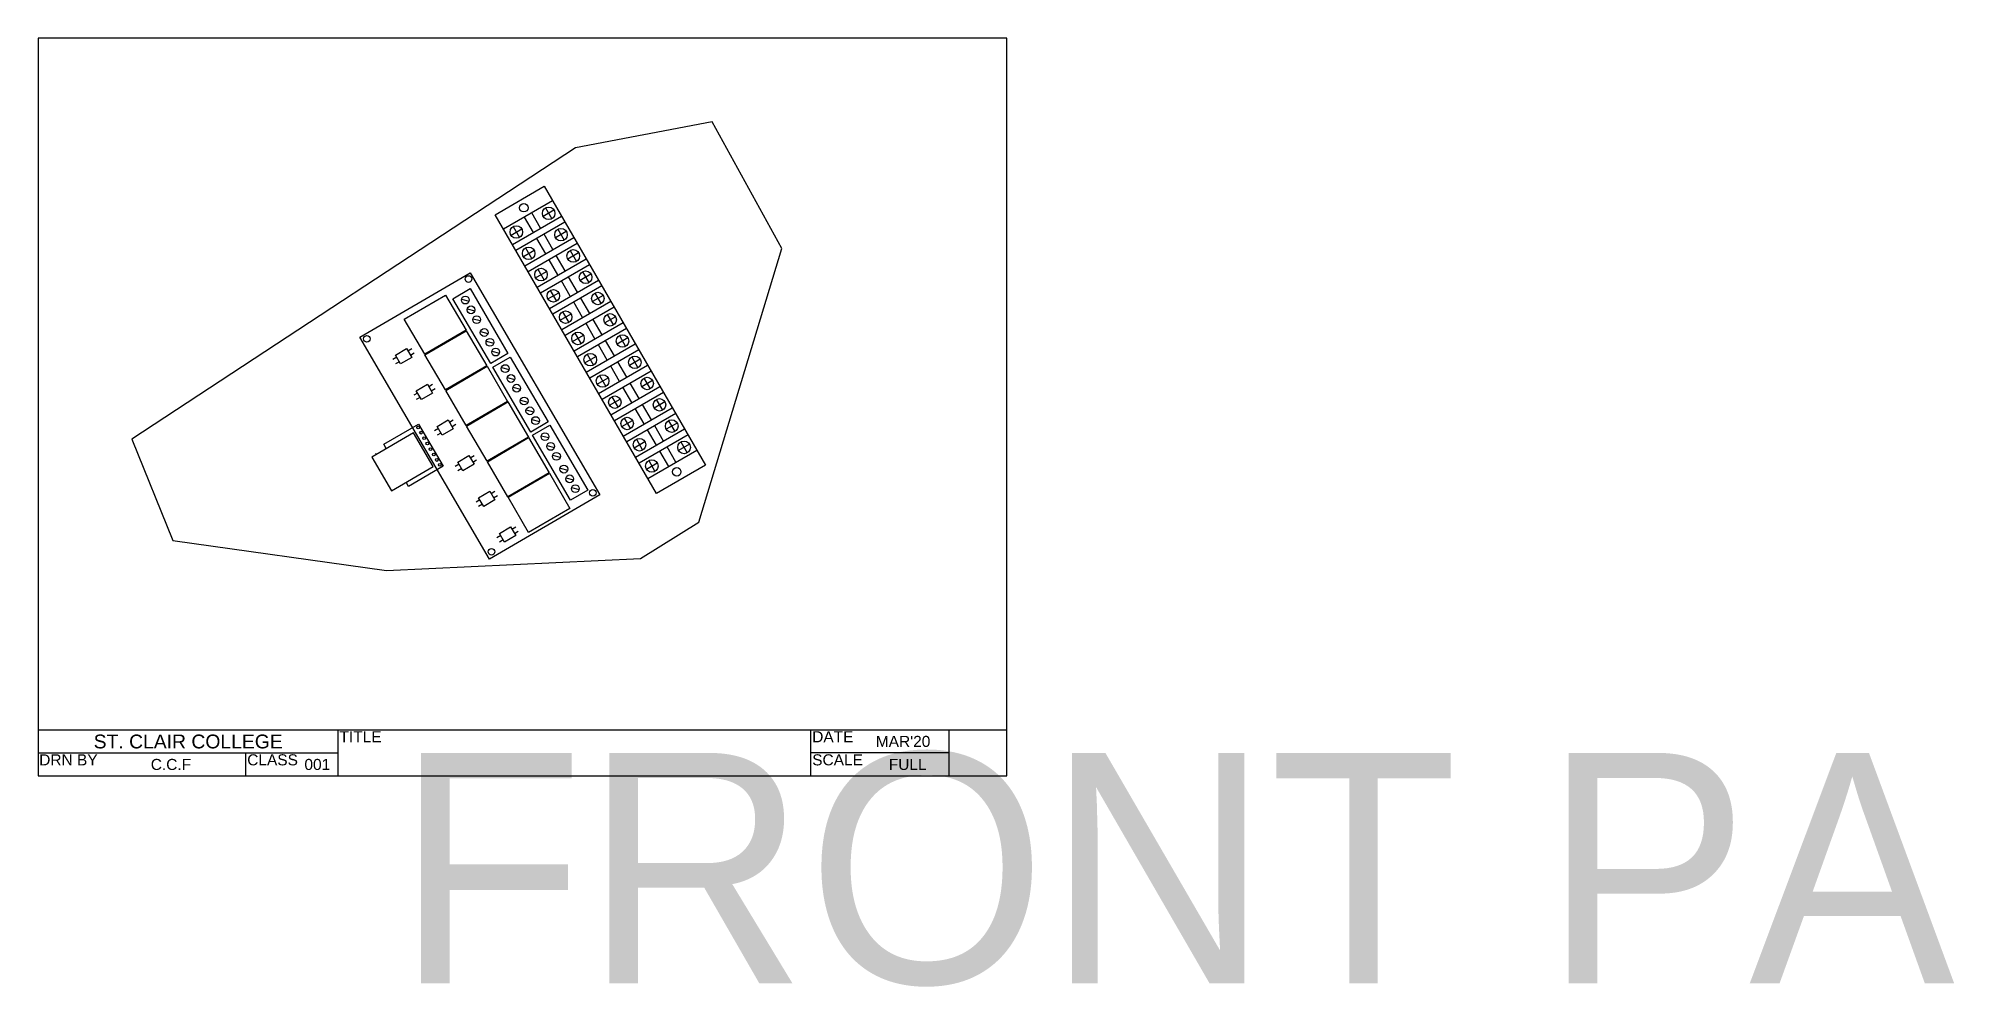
# Model space of a CAD drawing. Header units: inches. Extents: x 0 to 41.5, y -2.3 to 8.
# Drawn here: x 0 to 20.75, y -2.29 to 8 of the extents above; entities that cross this region are included whole.
import ezdxf
from ezdxf.enums import TextEntityAlignment as Align

# ---------------------------------------------------------------- set-up
doc = ezdxf.new("R2018")
doc.units = ezdxf.units.IN
doc.header["$MEASUREMENT"] = 0
doc.layers.add('DRAWING SHT', color=7, linetype='Continuous')
doc.styles.add('Annotative', font='arial.ttf')
doc.styles.get("Standard").update_dxf_attribs({"font": 'arial.ttf'})

# ---------------------------------------------------------------- blocks, each defined once
blk = doc.blocks.new('Fuerth Cole DRAWING SHT')
at = {"layer": 'DRAWING SHT'}
for p, q in [((0, 0.5), (10.5, 0.5)), ((3.25, 0), (3.25, 0.5)), ((8.375, 0), (8.375, 0.5)), ((9.875, 0), (9.875, 0.5)), ((0, 0.25), (3.25, 0.25)), ((2.25, 0), (2.25, 0.25)), ((9.875, 0.25), (8.375, 0.25))]:
    blk.add_line(p, q, dxfattribs=at)
blk.add_lwpolyline([(0, 0), (10.5, 0), (10.5, 8), (0, 8)], close=True, dxfattribs=at)
for s, width, heights, insert, char_height, attachment_point in [('ST. CLAIR COLLEGE', 3.25, [0.247], (1.625, 0.373), 0.15, 5), ('DRN BY', 2.25, [0.19], (0.01, 0.235), 0.12, 1)]:
    blk.add_mtext_dynamic_manual_height_columns(s, width=width, gutter_width=1, heights=heights, dxfattribs=dict(at, insert=insert, char_height=char_height, attachment_point=attachment_point))
at = {"layer": 'DRAWING SHT', "char_height": 0.12, "width": 1, "attachment_point": 1, "style": 'Annotative'}
for s, insert in [('TITLE', (3.265, 0.485)), ('CLASS', (2.265, 0.235))]:
    blk.add_mtext(s, dxfattribs=dict(at, insert=insert))
at = {"layer": 'DRAWING SHT', "char_height": 0.12, "width": 1.5, "attachment_point": 1}
for s, insert in [('DATE', (8.39, 0.485)), ('SCALE', (8.39, 0.235))]:
    blk.add_mtext(s, dxfattribs=dict(at, insert=insert))
at = {"layer": 'DRAWING SHT'}
for tag, p in [('DATE', (9.375, 0.375)), ('DRN_BY', (1.438, 0.125)), ('CLS', (3.025, 0.125)), ('SCALE', (9.425, 0.125))]:
    blk.add_attdef(tag, text='', height=0.12, dxfattribs=at).set_placement(p, align=Align.MIDDLE_CENTER)
at = {"layer": 'DRAWING SHT', "lineweight": 30, "flags": 104}
blk.add_attdef('TITLE', text='', height=0.12, dxfattribs=at).set_placement((3.875, 0.25), align=Align.MIDDLE_LEFT)
blk = doc.blocks.new('*U7')
for p, q in [((0.307, 0.096), (-0.307, 0.096)), ((-0.269, 0), (-0.134, 0)), ((-0.202, 0.068), (-0.202, -0.068)), ((-0.045, -0.096), (-0.045, 0.096)), ((0.045, -0.096), (0.045, 0.096)), ((0.269, 0), (0.134, 0)), ((0.202, 0.068), (0.202, -0.068)), ((-0.307, -0.096), (0.307, -0.096))]:
    blk.add_line(p, q)
for centre in [(-0.202, 0), (0.202, 0)]:
    blk.add_circle(centre, 0.0679)
blk = doc.blocks.new('*U6')
at = {"color": 0, "linetype": 'ByBlock', "lineweight": -2, "transparency": 16777216}
for p in [(0, 2.932), (0, 2.665), (0, 2.399), (0, 2.132), (0, 1.866), (0, 1.599), (0, 1.333), (0, 1.066), (0, 0.8), (0, 0.533), (0, 0.267), (0, 0)]:
    blk.add_blockref('*U7', p, dxfattribs=at)

msp = doc.modelspace()

# ---------------------------------------------------------------- linework, layer by layer
for p, q in [((7.305, 7.094), (5.823, 6.811)), ((8.06, 5.72), (7.305, 7.094)), ((5.823, 6.811), (1.015, 3.651)), ((7.159, 2.751), (8.06, 5.72)), ((4.588, 5.172), (4.67, 5.15)), ((4.65, 5.065), (4.732, 5.044)), ((4.712, 4.959), (4.794, 4.938)), ((4.793, 4.82), (4.875, 4.799)), ((4.007, 4.61), (4.048, 4.635)), ((4.035, 4.563), (4.076, 4.587)), ((4.855, 4.714), (4.937, 4.693)), ((4.917, 4.608), (4.999, 4.586)), ((3.886, 4.54), (3.844, 4.516)), ((3.914, 4.492), (3.872, 4.468)), ((5.021, 4.428), (5.103, 4.407)), ((4.111, 4.153), (4.07, 4.129)), ((4.232, 4.224), (4.274, 4.248)), ((4.26, 4.176), (4.302, 4.201)), ((5.083, 4.322), (5.165, 4.301)), ((5.145, 4.216), (5.227, 4.194)), ((4.139, 4.106), (4.098, 4.082)), ((5.227, 4.077), (5.308, 4.055)), ((5.288, 3.971), (5.37, 3.949)), ((4.337, 3.767), (4.295, 3.743)), ((4.458, 3.837), (4.499, 3.862)), ((4.485, 3.79), (4.527, 3.814)), ((5.35, 3.865), (5.432, 3.843)), ((1.015, 3.651), (1.458, 2.555)), ((4.365, 3.719), (4.323, 3.695)), ((5.452, 3.69), (5.534, 3.669)), ((5.514, 3.584), (5.596, 3.563)), ((4.562, 3.381), (4.521, 3.356)), ((4.59, 3.333), (4.548, 3.309)), ((4.683, 3.451), (4.725, 3.475)), ((4.711, 3.403), (4.752, 3.428)), ((5.576, 3.478), (5.658, 3.457)), ((5.657, 3.339), (5.739, 3.318)), ((5.719, 3.233), (5.801, 3.211)), ((5.781, 3.127), (5.863, 3.105)), ((4.788, 2.994), (4.746, 2.97)), ((4.815, 2.947), (4.774, 2.922)), ((4.909, 3.065), (4.95, 3.089)), ((4.936, 3.017), (4.978, 3.041)), ((5.134, 2.678), (5.176, 2.702)), ((6.528, 2.359), (7.159, 2.751)), ((1.458, 2.555), (3.775, 2.229)), ((5.013, 2.608), (4.972, 2.583)), ((5.041, 2.56), (4.999, 2.536)), ((5.162, 2.631), (5.203, 2.655)), ((3.775, 2.229), (6.528, 2.359))]:
    msp.add_line(p, q)
for points in [[(4.952, 6.087), (5.485, 6.395), (7.234, 3.371), (6.702, 3.063)], [(4.681, 5.456), (6.086, 3.048), (4.89, 2.35), (3.485, 4.758)], [(4.414, 5.215), (4.637, 4.835), (4.189, 4.573), (3.966, 4.954)], [(4.682, 5.285), (5.092, 4.582), (4.905, 4.473), (4.495, 5.176)], [(4.64, 4.829), (4.862, 4.448), (4.414, 4.187), (4.192, 4.568)], [(3.993, 4.634), (4.048, 4.539), (3.928, 4.468), (3.872, 4.564)], [(4.865, 4.443), (5.088, 4.062), (4.64, 3.8), (4.417, 4.181)], [(5.116, 4.542), (5.526, 3.839), (5.338, 3.73), (4.928, 4.432)], [(4.218, 4.248), (4.274, 4.152), (4.153, 4.082), (4.098, 4.177)], [(5.091, 4.056), (5.313, 3.675), (4.865, 3.414), (4.643, 3.795)], [(4.444, 3.861), (4.499, 3.766), (4.378, 3.696), (4.323, 3.791)], [(5.546, 3.804), (5.956, 3.101), (5.769, 2.992), (5.359, 3.695)], [(3.829, 3.093), (4.28, 3.356), (4.067, 3.721), (3.616, 3.459)], [(5.316, 3.67), (5.538, 3.289), (5.09, 3.028), (4.868, 3.408)], [(4.669, 3.475), (4.725, 3.38), (4.604, 3.309), (4.548, 3.404)], [(5.542, 3.283), (5.764, 2.902), (5.316, 2.641), (5.094, 3.022)], [(4.895, 3.088), (4.95, 2.993), (4.829, 2.923), (4.774, 3.018)], [(5.12, 2.702), (5.176, 2.607), (5.055, 2.536), (4.999, 2.631)]]:
    msp.add_lwpolyline(points, close=True)
msp.add_lwpolyline([(3.773, 3.55), (3.746, 3.597), (4.122, 3.816), (4.389, 3.359), (4.013, 3.139), (3.987, 3.185)])
for centre, radius in [((5.264, 6.162), 0.0459), ((4.665, 5.389), 0.0358), ((4.629, 5.161), 0.0424), ((4.691, 5.055), 0.0424), ((4.753, 4.949), 0.0424), ((3.563, 4.74), 0.0358), ((4.834, 4.809), 0.0424), ((4.896, 4.703), 0.0424), ((4.958, 4.597), 0.0424), ((5.062, 4.418), 0.0424), ((5.124, 4.311), 0.0424), ((5.186, 4.205), 0.0424), ((5.267, 4.066), 0.0424), ((5.329, 3.96), 0.0424), ((4.117, 3.778), 0.015), ((4.149, 3.723), 0.015), ((5.391, 3.854), 0.0424), ((4.183, 3.664), 0.015), ((4.218, 3.605), 0.015), ((4.253, 3.545), 0.015), ((5.493, 3.68), 0.0424), ((5.555, 3.574), 0.0424), ((4.287, 3.486), 0.015), ((4.321, 3.427), 0.015), ((4.352, 3.375), 0.015), ((5.617, 3.467), 0.0424), ((5.698, 3.328), 0.0424), ((6.921, 3.298), 0.0459), ((5.76, 3.222), 0.0424), ((5.822, 3.116), 0.0424), ((6.011, 3.07), 0.0358), ((4.912, 2.432), 0.0358)]:
    msp.add_circle(centre, radius)
msp.add_arc((3.504, 3.41), 0.175, 25.3953, 30.2598)

# ---------------------------------------------------------------- block references
ref = msp.add_blockref('Fuerth Cole DRAWING SHT', (0, 0))
ref.add_attrib('DRN_BY', 'C.C.F', dxfattribs={"layer": 'DRAWING SHT', "height": 0.12}).set_placement((1.438, 0.125), align=Align.MIDDLE_CENTER)
ref.add_attrib('CLS', '001', dxfattribs={"layer": 'DRAWING SHT', "height": 0.12}).set_placement((3.025, 0.125), align=Align.MIDDLE_CENTER)
ref.add_attrib('DATE', "MAR'20", dxfattribs={"layer": 'DRAWING SHT', "height": 0.12}).set_placement((9.375, 0.375), align=Align.MIDDLE_CENTER)
ref.add_attrib('SCALE', 'FULL', dxfattribs={"layer": 'DRAWING SHT', "height": 0.12}).set_placement((9.425, 0.125), align=Align.MIDDLE_CENTER)
lines = msp.add_mtext('FRONT PANEL LAYOUT', dxfattribs={"layer": 'DRAWING SHT', "insert": (3.875, 0.25), "char_height": 2.5, "attachment_point": 1})
ref.add_attrib('TITLE', '', (3.875, 0.25), dxfattribs={"flags": 104}).embed_mtext(lines)
at = {"rotation": 30.05135099937234}
msp.add_blockref('*U6', (6.826, 3.462), dxfattribs=at)

doc.saveas('drawing.dxf')
